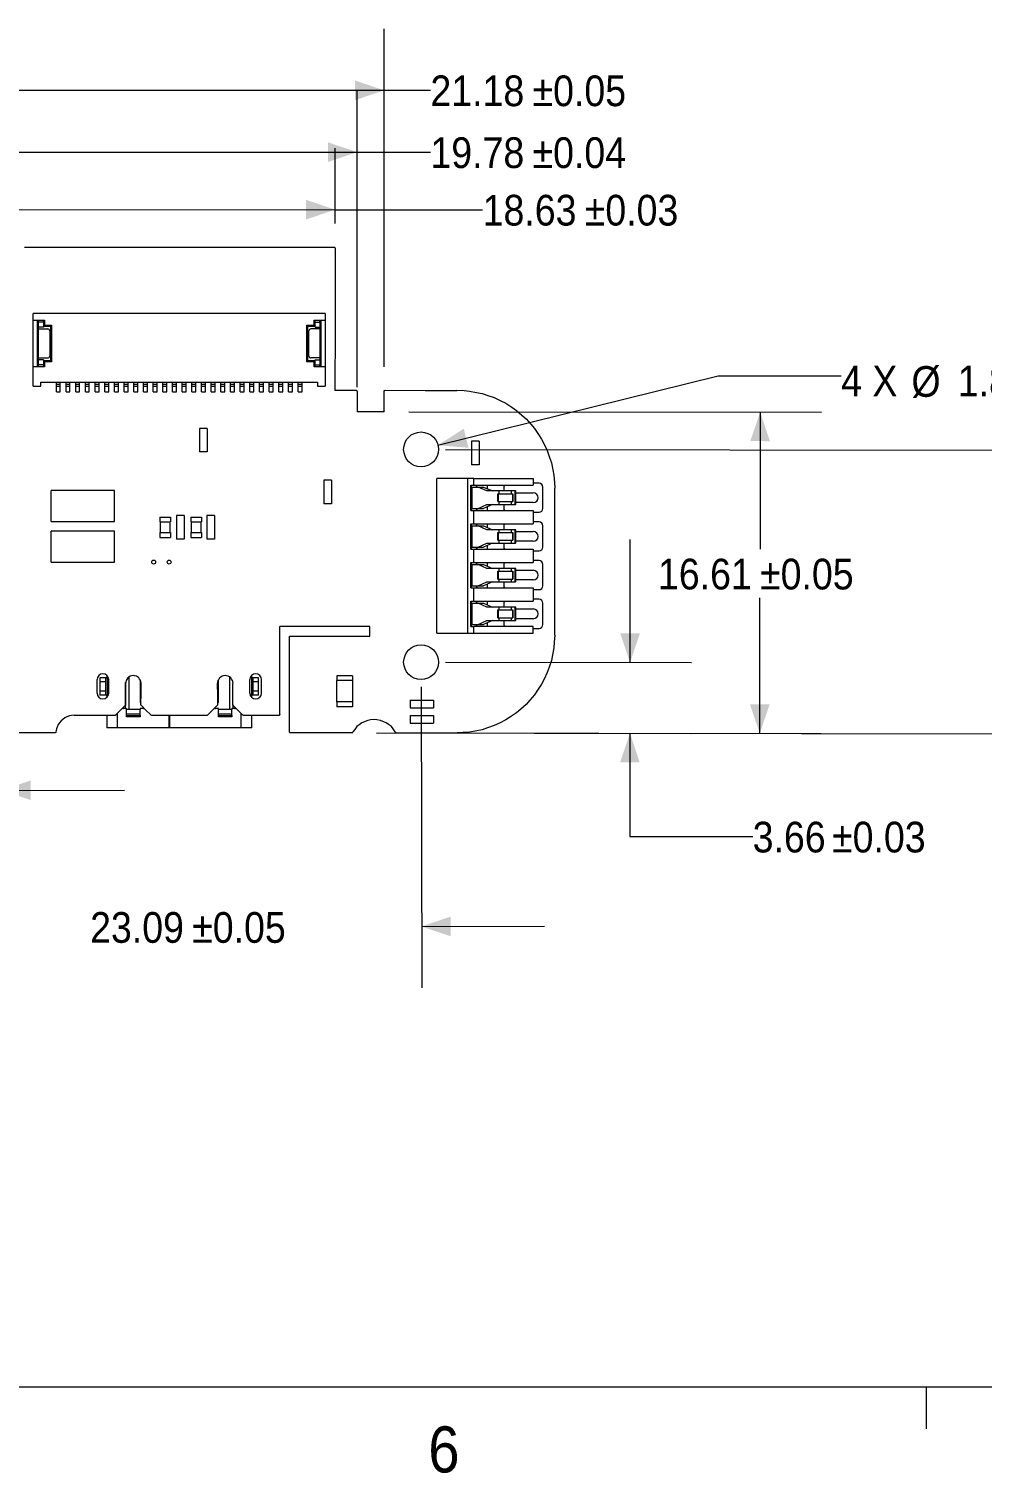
# Model space of a CAD drawing. Header units: millimetres. Extents: x 11 to 421, y 5 to 275.
# Drawn here: x 119.5 to 168.8, y 5.5 to 80.2 of the extents above; entities that cross this region are included whole.
import ezdxf

# ---------------------------------------------------------------- set-up
doc = ezdxf.new("R2010")
doc.units = ezdxf.units.MM
doc.styles.add('SLDTEXTSTYLE0', font='GOTHIC.TTF', dxfattribs={"width": 0.913})
doc.dimstyles.new('SLDDIMSTYLE0', dxfattribs={"dimtxt": 1.5875, "dimasz": 1.5, "dimexe": 0, "dimexo": 0.0625, "dimgap": 0.396875, "dimtad": 0, "dimtih": 1, "dimtoh": 1, "dimrnd": 1e-09, "dimzin": 12, "dimdsep": 46, "dimtxsty": 'SLDTEXTSTYLE0', "dimsah": 1, "dimcen": 0.09, "dimadec": 0, "dimazin": 3, "dimtol": 1, "dimtp": 0.05, "dimtm": 0.05, "dimtfac": 1, "dimtmove": 0, "dimatfit": 0, "dimfxl": 0, "dimfrac": 2, "dimtolj": 1, "dimarcsym": 0})
doc.dimstyles.new('SLDDIMSTYLE1', dxfattribs={"dimtxt": 1.5875, "dimasz": 1.5, "dimexe": 0, "dimexo": 0.0625, "dimgap": 0.396875, "dimtad": 0, "dimtih": 1, "dimtoh": 1, "dimrnd": 1e-09, "dimzin": 12, "dimdsep": 46, "dimtxsty": 'SLDTEXTSTYLE0', "dimsah": 1, "dimcen": 0.09, "dimadec": 0, "dimazin": 3, "dimtol": 1, "dimtp": 0.04, "dimtm": 0.04, "dimtfac": 1, "dimtofl": 0, "dimtmove": 0, "dimatfit": 3, "dimfxl": 0, "dimfrac": 2, "dimtolj": 1, "dimarcsym": 0})
doc.dimstyles.new('SLDDIMSTYLE2', dxfattribs={"dimtxt": 1.5875, "dimasz": 1.5, "dimexe": 0, "dimexo": 0.0625, "dimgap": 0.396875, "dimtad": 0, "dimtih": 1, "dimtoh": 1, "dimrnd": 1e-09, "dimzin": 12, "dimdsep": 46, "dimtxsty": 'SLDTEXTSTYLE0', "dimsah": 1, "dimcen": 0.09, "dimadec": 0, "dimazin": 3, "dimtol": 1, "dimtp": 0.03, "dimtm": 0.03, "dimtfac": 1, "dimtofl": 0, "dimtmove": 0, "dimatfit": 3, "dimfxl": 0, "dimfrac": 2, "dimtolj": 1, "dimarcsym": 0})
doc.dimstyles.new('SLDDIMSTYLE3', dxfattribs={"dimtxt": 1.5875, "dimasz": 1.5, "dimexe": 0, "dimexo": 0.0625, "dimgap": 0.396875, "dimtad": 0, "dimtih": 1, "dimtoh": 1, "dimrnd": 1e-09, "dimzin": 12, "dimdsep": 46, "dimtxsty": 'SLDTEXTSTYLE0', "dimsah": 1, "dimcen": 0.09, "dimadec": 0, "dimazin": 3, "dimtol": 1, "dimtp": 0.05, "dimtm": 0.05, "dimtfac": 1, "dimtofl": 0, "dimtmove": 0, "dimatfit": 3, "dimfxl": 0, "dimfrac": 2, "dimtolj": 1, "dimarcsym": 0})
doc.dimstyles.new('SLDDIMSTYLE4', dxfattribs={"dimtxt": 1.5875, "dimasz": 1.5, "dimexe": 0, "dimexo": 0.0625, "dimgap": 0.396875, "dimtad": 0, "dimtih": 1, "dimtoh": 1, "dimrnd": 1e-09, "dimzin": 4, "dimdsep": 46, "dimtxsty": 'SLDTEXTSTYLE0', "dimsah": 1, "dimcen": 0.09, "dimadec": 0, "dimazin": 1, "dimtol": 1, "dimtp": 0.02, "dimtm": 0.02, "dimtfac": 1, "dimtmove": 0, "dimatfit": 0, "dimfxl": 0, "dimfrac": 2, "dimtolj": 1, "dimarcsym": 0})
doc.dimstyles.new('SLDDIMSTYLE5', dxfattribs={"dimtxt": 1.5875, "dimasz": 1.5, "dimexe": 0, "dimexo": 0.0625, "dimgap": 0.396875, "dimtad": 0, "dimtih": 1, "dimtoh": 1, "dimrnd": 1e-09, "dimzin": 12, "dimdsep": 46, "dimtxsty": 'SLDTEXTSTYLE0', "dimsah": 1, "dimcen": 0.09, "dimadec": 0, "dimazin": 3, "dimtol": 1, "dimtp": 0.03, "dimtm": 0.03, "dimtfac": 1, "dimtmove": 0, "dimatfit": 0, "dimfxl": 0, "dimfrac": 2, "dimtolj": 1, "dimarcsym": 0})
doc.dimstyles.new('SLDDIMSTYLE6', dxfattribs={"dimtxt": 1.5875, "dimasz": 1.5, "dimexe": 0, "dimexo": 0.0625, "dimgap": 0.396875, "dimtad": 0, "dimtih": 1, "dimtoh": 1, "dimrnd": 1e-09, "dimzin": 4, "dimdsep": 46, "dimtxsty": 'SLDTEXTSTYLE0', "dimsah": 1, "dimcen": 0, "dimadec": 0, "dimazin": 1, "dimtol": 1, "dimtp": 0.02, "dimtm": 0.02, "dimtfac": 1, "dimtofl": 0, "dimtmove": 0, "dimatfit": 3, "dimfxl": 0, "dimfrac": 2, "dimtolj": 1, "dimarcsym": 0})

# ---------------------------------------------------------------- blocks, each defined once
blk = doc.blocks.new('_D')
at = {"color": 7, "linetype": 'Continuous', "lineweight": 0}
for p, q in [((139.807, 46.17), (139.838, 30.603)), ((116.72, 42.57), (116.744, 30.558)), ((116.737, 33.733), (110.387, 33.72)), ((139.832, 33.778), (146.182, 33.791))]:
    blk.add_line(p, q, dxfattribs=at)
for points in [[(116.737, 33.733), (115.236, 34.238), (115.238, 33.222)], [(139.832, 33.778), (141.333, 33.273), (141.331, 34.289)]]:
    blk.add_solid(points, dxfattribs=at)
at = {"color": 7, "linetype": 'Continuous', "lineweight": 0, "char_height": 1.5875, "attachment_point": 1, "style": 'SLDTEXTSTYLE0'}
for s, insert in [('23.09', (122.696, 34.523, 0.513)), ('±0.05', (127.974, 34.523, 0.513))]:
    blk.add_mtext(s, dxfattribs=dict(at, insert=insert))
blk = doc.blocks.new('_D_1')
at = {"color": 7, "linetype": 'Continuous', "lineweight": 0}
for p, q in [((116.715, 46.16), (116.715, 76.98)), ((136.495, 61.66), (136.495, 76.98)), ((116.715, 73.805), (136.495, 73.805)), ((136.495, 73.805), (140.29, 73.805))]:
    blk.add_line(p, q, dxfattribs=at)
for points in [[(116.715, 73.805), (118.215, 73.297), (118.215, 74.313)], [(136.495, 73.805), (134.995, 74.313), (134.995, 73.297)]]:
    blk.add_solid(points, dxfattribs=at)
at = {"color": 7, "linetype": 'Continuous', "lineweight": 0, "char_height": 1.5875, "attachment_point": 1, "style": 'SLDTEXTSTYLE0'}
for s, insert in [('19.78', (140.29, 74.572, 0.513)), ('±0.04', (145.568, 74.572, 0.513))]:
    blk.add_mtext(s, dxfattribs=dict(at, insert=insert))
blk = doc.blocks.new('_D_2')
at = {"color": 7, "linetype": 'Continuous', "lineweight": 0}
for p, q in [((116.716, 46.16), (116.732, 74.016)), ((135.36, 70.11), (135.362, 74.006)), ((116.73, 70.841), (135.361, 70.831)), ((135.361, 70.831), (136.639, 70.83)), ((136.639, 70.83), (142.989, 70.83))]:
    blk.add_line(p, q, dxfattribs=at)
for points in [[(116.73, 70.841), (118.23, 70.333), (118.23, 71.349)], [(135.361, 70.831), (133.861, 71.34), (133.86, 70.324)]]:
    blk.add_solid(points, dxfattribs=at)
at = {"color": 7, "linetype": 'Continuous', "lineweight": 0, "char_height": 1.5875, "attachment_point": 1, "style": 'SLDTEXTSTYLE0'}
for s, insert in [('18.63', (142.989, 71.598, 0.513)), ('±0.03', (148.268, 71.598, 0.513))]:
    blk.add_mtext(s, dxfattribs=dict(at, insert=insert))
blk = doc.blocks.new('_D_3')
at = {"color": 7, "linetype": 'Continuous', "lineweight": 0}
for p, q in [((116.715, 46.16), (116.715, 80.176)), ((137.892, 62.71), (137.892, 80.176)), ((116.715, 77.001), (137.892, 77.001)), ((137.892, 77.001), (140.29, 77.001))]:
    blk.add_line(p, q, dxfattribs=at)
for points in [[(116.715, 77.001), (118.215, 76.493), (118.215, 77.509)], [(137.892, 77.001), (136.392, 77.509), (136.392, 76.493)]]:
    blk.add_solid(points, dxfattribs=at)
at = {"color": 7, "linetype": 'Continuous', "lineweight": 0, "char_height": 1.5875, "attachment_point": 1, "style": 'SLDTEXTSTYLE0'}
for s, insert in [('21.18', (140.29, 77.769, 0.513)), ('±0.05', (145.568, 77.769, 0.513))]:
    blk.add_mtext(s, dxfattribs=dict(at, insert=insert))
blk = doc.blocks.new('_D_4')
at = {"color": 7, "linetype": 'Continuous', "lineweight": 0}
for p, q in [((118.117, 43.62), (118.129, 37.641)), ((116.72, 42.57), (116.73, 37.638)), ((115.878, 40.812), (109.528, 40.812)), ((116.723, 40.813), (115.878, 40.812)), ((118.123, 40.816), (124.473, 40.829))]:
    blk.add_line(p, q, dxfattribs=at)
for points in [[(116.723, 40.813), (115.222, 41.318), (115.224, 40.302)], [(118.123, 40.816), (119.624, 40.311), (119.622, 41.327)]]:
    blk.add_solid(points, dxfattribs=at)
at = {"color": 7, "linetype": 'Continuous', "lineweight": 0, "char_height": 1.5875, "attachment_point": 1, "style": 'SLDTEXTSTYLE0'}
for s, insert in [('1.40', (100.156, 41.579, 0.513)), ('±0.02', (104.261, 41.579, 0.513))]:
    blk.add_mtext(s, dxfattribs=dict(at, insert=insert))
blk = doc.blocks.new('_D_8')
at = {"color": 7, "linetype": 'Continuous', "lineweight": 0}
for p, q in [((139.165, 60.389), (160.512, 60.361)), ((157.337, 60.365), (157.328, 53.282)), ((157.315, 43.756), (157.325, 50.762)), ((137.504, 43.782), (160.49, 43.752))]:
    blk.add_line(p, q, dxfattribs=at)
for points in [[(157.337, 60.365), (156.827, 58.866), (157.843, 58.865)], [(157.315, 43.756), (157.825, 45.255), (156.809, 45.257)]]:
    blk.add_solid(points, dxfattribs=at)
at = {"color": 7, "linetype": 'Continuous', "lineweight": 0, "char_height": 1.5875, "attachment_point": 1, "style": 'SLDTEXTSTYLE0'}
for s, insert in [('16.61', (152.053, 52.789, 0.513)), ('±0.05', (157.332, 52.789, 0.513))]:
    blk.add_mtext(s, dxfattribs=dict(at, insert=insert))
blk = doc.blocks.new('_D_9')
at = {"color": 7, "linetype": 'Continuous', "lineweight": 0}
for p, q in [((150.61, 47.426), (150.618, 53.776)), ((141.075, 47.438), (153.785, 47.422)), ((137.504, 43.782), (153.781, 43.761)), ((150.606, 43.765), (150.599, 38.426)), ((150.599, 38.426), (156.949, 38.426))]:
    blk.add_line(p, q, dxfattribs=at)
for points in [[(150.61, 47.426), (151.12, 48.925), (150.104, 48.927)], [(150.606, 43.765), (150.096, 42.265), (151.112, 42.264)]]:
    blk.add_solid(points, dxfattribs=at)
at = {"color": 7, "linetype": 'Continuous', "lineweight": 0, "char_height": 1.5875, "attachment_point": 1, "style": 'SLDTEXTSTYLE0'}
for s, insert in [('3.66', (156.949, 39.194, 0.513)), ('±0.03', (161.054, 39.194, 0.513))]:
    blk.add_mtext(s, dxfattribs=dict(at, insert=insert))
blk = doc.blocks.new('_D_10')
at = {"color": 7, "linetype": 'Continuous', "lineweight": 0}
for p, q in [((140.678, 58.656), (155.172, 62.243)), ((155.172, 62.243), (161.522, 62.243))]:
    blk.add_line(p, q, dxfattribs=at)
blk.add_solid([(140.678, 58.656), (142.257, 58.523), (142.013, 59.51)], dxfattribs=at)
at = {"color": 7, "linetype": 'Continuous', "lineweight": 0, "char_height": 1.5875, "attachment_point": 1, "style": 'SLDTEXTSTYLE0'}
for s, insert in [('4 X ', (161.522, 62.769, 0.513)), ('%%c', (165.158, 62.745, 0.513)), ('1.80', (167.552, 62.769, 0.513)), ('±0.02', (171.657, 62.769, 0.513))]:
    blk.add_mtext(s, dxfattribs=dict(at, insert=insert))
blk = doc.blocks.new('_D_12')
at = {"color": 7, "linetype": 'Continuous', "lineweight": 0}
for p, q in [((177.706, 58.391), (177.714, 64.741)), ((141.075, 58.438), (180.881, 58.387)), ((137.504, 43.782), (180.862, 43.726)), ((177.687, 43.73), (177.679, 37.38))]:
    blk.add_line(p, q, dxfattribs=at)
for points in [[(177.706, 58.391), (178.216, 59.89), (177.2, 59.892)], [(177.687, 43.73), (177.177, 42.23), (178.193, 42.229)]]:
    blk.add_solid(points, dxfattribs=at)
at = {"color": 7, "linetype": 'Continuous', "lineweight": 0, "char_height": 1.5875, "attachment_point": 1, "style": 'SLDTEXTSTYLE0'}
for s, insert in [('14.66', (172.424, 52.147, 0.513)), ('±0.05', (177.703, 52.147, 0.513))]:
    blk.add_mtext(s, dxfattribs=dict(at, insert=insert))

msp = doc.modelspace()

# ---------------------------------------------------------------- linework, layer by layer
at = {"color": 7, "linetype": 'Continuous', "lineweight": 15}
for p, q in [((119.755, 65.115), (119.755, 65.465)), ((134.855, 65.465), (119.755, 65.465)), ((119.755, 65.115), (120.33, 65.115)), ((119.755, 62.715), (119.755, 65.115)), ((119.98, 62.715), (119.98, 65.115)), ((120.03, 65.015), (120.03, 65.115)), ((120.03, 64.765), (120.03, 65.015)), ((120.28, 65.015), (120.03, 65.015)), ((120.28, 65.115), (120.28, 65.015)), ((120.28, 65.015), (120.28, 64.765)), ((120.33, 65.115), (120.33, 64.865)), ((134.28, 65.115), (134.855, 65.115)), ((134.28, 64.865), (134.28, 65.115)), ((134.33, 65.015), (134.33, 65.115)), ((134.33, 64.765), (134.33, 65.015)), ((134.33, 65.015), (134.58, 65.015)), ((134.58, 65.015), (134.58, 65.115)), ((134.58, 65.015), (134.58, 64.765)), ((134.63, 65.115), (134.63, 62.715)), ((134.855, 65.465), (134.855, 65.115)), ((134.855, 65.115), (134.855, 62.715)), ((120.28, 64.765), (120.03, 64.765)), ((120.03, 64.665), (120.03, 64.765)), ((120.03, 64.665), (120.505, 64.665)), ((120.03, 63.165), (120.03, 64.665)), ((120.33, 64.865), (120.28, 64.815)), ((120.28, 64.815), (120.655, 64.815)), ((120.33, 64.865), (120.705, 64.865)), ((120.605, 64.565), (120.605, 63.265)), ((120.705, 64.865), (120.655, 64.815)), ((120.655, 64.815), (120.655, 63.015)), ((120.705, 64.865), (120.705, 62.965)), ((133.905, 64.865), (134.28, 64.865)), ((133.905, 62.965), (133.905, 64.865)), ((133.905, 64.865), (133.955, 64.815)), ((133.955, 63.015), (133.955, 64.815)), ((133.955, 64.815), (134.33, 64.815)), ((134.005, 63.265), (134.005, 64.565)), ((134.58, 64.665), (134.105, 64.665)), ((134.28, 64.865), (134.33, 64.815)), ((134.33, 64.765), (134.58, 64.765)), ((134.58, 64.765), (134.58, 64.665)), ((134.58, 64.665), (134.58, 63.165)), ((119.755, 61.715), (119.755, 62.715)), ((120.33, 62.715), (119.755, 62.715)), ((120.03, 63.165), (120.505, 63.165)), ((120.03, 63.065), (120.03, 63.165)), ((120.28, 63.065), (120.03, 63.065)), ((120.03, 62.815), (120.03, 63.065)), ((120.28, 62.815), (120.03, 62.815)), ((120.03, 62.715), (120.03, 62.815)), ((120.28, 63.065), (120.28, 62.815)), ((120.33, 62.965), (120.28, 63.015)), ((120.655, 63.015), (120.28, 63.015)), ((120.28, 62.815), (120.28, 62.715)), ((120.705, 62.965), (120.33, 62.965)), ((120.33, 62.965), (120.33, 62.715)), ((120.705, 62.965), (120.655, 63.015)), ((133.905, 62.965), (133.955, 63.015)), ((134.28, 62.965), (133.905, 62.965)), ((134.33, 63.015), (133.955, 63.015)), ((134.58, 63.165), (134.105, 63.165)), ((134.28, 62.965), (134.33, 63.015)), ((134.28, 62.715), (134.28, 62.965)), ((134.855, 62.715), (134.28, 62.715)), ((134.33, 62.815), (134.33, 63.065)), ((134.33, 63.065), (134.58, 63.065)), ((134.33, 62.815), (134.58, 62.815)), ((134.33, 62.715), (134.33, 62.815)), ((134.58, 63.165), (134.58, 63.065)), ((134.58, 63.065), (134.58, 62.815)), ((134.58, 62.715), (134.58, 62.815)), ((134.855, 62.715), (134.855, 61.715)), ((119.755, 61.715), (120.155, 61.715)), ((120.155, 61.915), (134.455, 61.915)), ((120.155, 61.715), (120.155, 61.915)), ((120.955, 61.815), (120.955, 61.915)), ((120.955, 61.815), (121.155, 61.815)), ((120.955, 61.715), (120.955, 61.815)), ((120.955, 61.715), (121.155, 61.715)), ((120.955, 61.415), (120.955, 61.715)), ((120.955, 61.415), (121.155, 61.415)), ((121.155, 61.815), (121.155, 61.915)), ((121.155, 61.715), (121.155, 61.815)), ((121.155, 61.415), (121.155, 61.715)), ((121.455, 61.815), (121.455, 61.915)), ((121.455, 61.815), (121.655, 61.815)), ((121.455, 61.715), (121.455, 61.815)), ((121.455, 61.715), (121.655, 61.715)), ((121.455, 61.415), (121.455, 61.715)), ((121.455, 61.415), (121.655, 61.415)), ((121.655, 61.815), (121.655, 61.915)), ((121.655, 61.715), (121.655, 61.815)), ((121.655, 61.415), (121.655, 61.715)), ((121.955, 61.815), (121.955, 61.915)), ((121.955, 61.815), (122.155, 61.815)), ((121.955, 61.715), (121.955, 61.815)), ((121.955, 61.715), (122.155, 61.715)), ((121.955, 61.415), (121.955, 61.715)), ((121.955, 61.415), (122.155, 61.415)), ((122.155, 61.815), (122.155, 61.915)), ((122.155, 61.715), (122.155, 61.815)), ((122.155, 61.415), (122.155, 61.715)), ((122.455, 61.815), (122.455, 61.915)), ((122.455, 61.815), (122.655, 61.815)), ((122.455, 61.715), (122.455, 61.815)), ((122.455, 61.715), (122.655, 61.715)), ((122.455, 61.415), (122.455, 61.715)), ((122.455, 61.415), (122.655, 61.415)), ((122.655, 61.815), (122.655, 61.915)), ((122.655, 61.715), (122.655, 61.815)), ((122.655, 61.415), (122.655, 61.715)), ((122.955, 61.815), (122.955, 61.915)), ((122.955, 61.815), (123.155, 61.815)), ((122.955, 61.715), (122.955, 61.815)), ((122.955, 61.715), (123.155, 61.715)), ((122.955, 61.415), (122.955, 61.715)), ((122.955, 61.415), (123.155, 61.415)), ((123.155, 61.815), (123.155, 61.915)), ((123.155, 61.715), (123.155, 61.815)), ((123.155, 61.415), (123.155, 61.715)), ((123.455, 61.815), (123.455, 61.915)), ((123.455, 61.815), (123.655, 61.815)), ((123.455, 61.715), (123.455, 61.815)), ((123.455, 61.715), (123.655, 61.715)), ((123.455, 61.415), (123.455, 61.715)), ((123.455, 61.415), (123.655, 61.415)), ((123.655, 61.815), (123.655, 61.915)), ((123.655, 61.715), (123.655, 61.815)), ((123.655, 61.415), (123.655, 61.715)), ((123.955, 61.815), (123.955, 61.915)), ((123.955, 61.815), (124.155, 61.815)), ((123.955, 61.715), (123.955, 61.815)), ((123.955, 61.715), (124.155, 61.715)), ((123.955, 61.415), (123.955, 61.715)), ((123.955, 61.415), (124.155, 61.415)), ((124.155, 61.815), (124.155, 61.915)), ((124.155, 61.715), (124.155, 61.815)), ((124.155, 61.415), (124.155, 61.715)), ((124.455, 61.815), (124.455, 61.915)), ((124.455, 61.815), (124.655, 61.815)), ((124.455, 61.715), (124.455, 61.815)), ((124.455, 61.715), (124.655, 61.715)), ((124.455, 61.415), (124.455, 61.715)), ((124.455, 61.415), (124.655, 61.415)), ((124.655, 61.815), (124.655, 61.915)), ((124.655, 61.715), (124.655, 61.815)), ((124.655, 61.415), (124.655, 61.715)), ((124.955, 61.815), (124.955, 61.915)), ((124.955, 61.815), (125.155, 61.815)), ((124.955, 61.715), (124.955, 61.815)), ((124.955, 61.715), (125.155, 61.715)), ((124.955, 61.415), (124.955, 61.715)), ((124.955, 61.415), (125.155, 61.415)), ((125.155, 61.815), (125.155, 61.915)), ((125.155, 61.715), (125.155, 61.815)), ((125.155, 61.415), (125.155, 61.715)), ((125.455, 61.815), (125.455, 61.915)), ((125.455, 61.815), (125.655, 61.815)), ((125.455, 61.715), (125.455, 61.815)), ((125.455, 61.715), (125.655, 61.715)), ((125.455, 61.415), (125.455, 61.715)), ((125.455, 61.415), (125.655, 61.415)), ((125.655, 61.815), (125.655, 61.915)), ((125.655, 61.715), (125.655, 61.815)), ((125.655, 61.415), (125.655, 61.715)), ((125.955, 61.815), (125.955, 61.915)), ((125.955, 61.815), (126.155, 61.815)), ((125.955, 61.715), (125.955, 61.815)), ((125.955, 61.715), (126.155, 61.715)), ((125.955, 61.415), (125.955, 61.715)), ((125.955, 61.415), (126.155, 61.415)), ((126.155, 61.815), (126.155, 61.915)), ((126.155, 61.715), (126.155, 61.815)), ((126.155, 61.415), (126.155, 61.715)), ((126.455, 61.815), (126.455, 61.915)), ((126.455, 61.815), (126.655, 61.815)), ((126.455, 61.715), (126.455, 61.815)), ((126.455, 61.715), (126.655, 61.715)), ((126.455, 61.415), (126.455, 61.715)), ((126.455, 61.415), (126.655, 61.415)), ((126.655, 61.815), (126.655, 61.915)), ((126.655, 61.715), (126.655, 61.815)), ((126.655, 61.415), (126.655, 61.715)), ((126.955, 61.815), (126.955, 61.915)), ((126.955, 61.815), (127.155, 61.815)), ((126.955, 61.715), (126.955, 61.815)), ((126.955, 61.715), (127.155, 61.715)), ((126.955, 61.415), (126.955, 61.715)), ((126.955, 61.415), (127.155, 61.415)), ((127.155, 61.815), (127.155, 61.915)), ((127.155, 61.715), (127.155, 61.815)), ((127.155, 61.415), (127.155, 61.715)), ((127.455, 61.815), (127.455, 61.915)), ((127.455, 61.815), (127.655, 61.815)), ((127.455, 61.715), (127.455, 61.815)), ((127.455, 61.715), (127.655, 61.715)), ((127.455, 61.415), (127.455, 61.715)), ((127.455, 61.415), (127.655, 61.415)), ((127.655, 61.815), (127.655, 61.915)), ((127.655, 61.715), (127.655, 61.815)), ((127.655, 61.415), (127.655, 61.715)), ((127.955, 61.815), (127.955, 61.915)), ((127.955, 61.815), (128.155, 61.815)), ((127.955, 61.715), (127.955, 61.815)), ((127.955, 61.715), (128.155, 61.715)), ((127.955, 61.415), (127.955, 61.715)), ((127.955, 61.415), (128.155, 61.415)), ((128.155, 61.815), (128.155, 61.915)), ((128.155, 61.715), (128.155, 61.815)), ((128.155, 61.415), (128.155, 61.715)), ((128.455, 61.815), (128.455, 61.915)), ((128.455, 61.815), (128.655, 61.815)), ((128.455, 61.715), (128.455, 61.815)), ((128.455, 61.715), (128.655, 61.715)), ((128.455, 61.415), (128.455, 61.715)), ((128.455, 61.415), (128.655, 61.415)), ((128.655, 61.815), (128.655, 61.915)), ((128.655, 61.715), (128.655, 61.815)), ((128.655, 61.415), (128.655, 61.715)), ((128.955, 61.815), (128.955, 61.915)), ((128.955, 61.815), (129.155, 61.815)), ((128.955, 61.715), (128.955, 61.815)), ((128.955, 61.715), (129.155, 61.715)), ((128.955, 61.415), (128.955, 61.715)), ((128.955, 61.415), (129.155, 61.415)), ((129.155, 61.815), (129.155, 61.915)), ((129.155, 61.715), (129.155, 61.815)), ((129.155, 61.415), (129.155, 61.715)), ((129.455, 61.815), (129.455, 61.915)), ((129.455, 61.815), (129.655, 61.815)), ((129.455, 61.715), (129.455, 61.815)), ((129.455, 61.715), (129.655, 61.715)), ((129.455, 61.415), (129.455, 61.715)), ((129.455, 61.415), (129.655, 61.415)), ((129.655, 61.815), (129.655, 61.915)), ((129.655, 61.715), (129.655, 61.815)), ((129.655, 61.415), (129.655, 61.715)), ((129.955, 61.815), (129.955, 61.915)), ((129.955, 61.815), (130.155, 61.815)), ((129.955, 61.715), (129.955, 61.815)), ((129.955, 61.715), (130.155, 61.715)), ((129.955, 61.415), (129.955, 61.715)), ((129.955, 61.415), (130.155, 61.415)), ((130.155, 61.815), (130.155, 61.915)), ((130.155, 61.715), (130.155, 61.815)), ((130.155, 61.415), (130.155, 61.715)), ((130.455, 61.815), (130.455, 61.915)), ((130.455, 61.815), (130.655, 61.815)), ((130.455, 61.715), (130.455, 61.815)), ((130.455, 61.715), (130.655, 61.715)), ((130.455, 61.415), (130.455, 61.715)), ((130.455, 61.415), (130.655, 61.415)), ((130.655, 61.815), (130.655, 61.915)), ((130.655, 61.715), (130.655, 61.815)), ((130.655, 61.415), (130.655, 61.715)), ((130.955, 61.815), (130.955, 61.915)), ((130.955, 61.815), (131.155, 61.815)), ((130.955, 61.715), (130.955, 61.815)), ((130.955, 61.715), (131.155, 61.715)), ((130.955, 61.415), (130.955, 61.715)), ((130.955, 61.415), (131.155, 61.415)), ((131.155, 61.815), (131.155, 61.915)), ((131.155, 61.715), (131.155, 61.815)), ((131.155, 61.415), (131.155, 61.715)), ((131.455, 61.815), (131.455, 61.915)), ((131.455, 61.815), (131.655, 61.815)), ((131.455, 61.715), (131.455, 61.815)), ((131.455, 61.715), (131.655, 61.715)), ((131.455, 61.415), (131.455, 61.715)), ((131.455, 61.415), (131.655, 61.415)), ((131.655, 61.815), (131.655, 61.915)), ((131.655, 61.715), (131.655, 61.815)), ((131.655, 61.415), (131.655, 61.715)), ((131.955, 61.815), (131.955, 61.915)), ((131.955, 61.815), (132.155, 61.815)), ((131.955, 61.715), (131.955, 61.815)), ((131.955, 61.715), (132.155, 61.715)), ((131.955, 61.415), (131.955, 61.715)), ((131.955, 61.415), (132.155, 61.415)), ((132.155, 61.815), (132.155, 61.915)), ((132.155, 61.715), (132.155, 61.815)), ((132.155, 61.415), (132.155, 61.715)), ((132.455, 61.815), (132.455, 61.915)), ((132.455, 61.815), (132.655, 61.815)), ((132.455, 61.715), (132.455, 61.815)), ((132.455, 61.715), (132.655, 61.715)), ((132.455, 61.415), (132.455, 61.715)), ((132.455, 61.415), (132.655, 61.415)), ((132.655, 61.815), (132.655, 61.915)), ((132.655, 61.715), (132.655, 61.815)), ((132.655, 61.415), (132.655, 61.715)), ((132.955, 61.815), (132.955, 61.915)), ((132.955, 61.815), (133.155, 61.815)), ((132.955, 61.715), (132.955, 61.815)), ((132.955, 61.715), (133.155, 61.715)), ((132.955, 61.415), (132.955, 61.715)), ((132.955, 61.415), (133.155, 61.415)), ((133.155, 61.815), (133.155, 61.915)), ((133.155, 61.715), (133.155, 61.815)), ((133.155, 61.415), (133.155, 61.715)), ((133.455, 61.815), (133.455, 61.915)), ((133.455, 61.815), (133.655, 61.815)), ((133.455, 61.715), (133.455, 61.815)), ((133.455, 61.715), (133.655, 61.715)), ((133.455, 61.415), (133.455, 61.715)), ((133.455, 61.415), (133.655, 61.415)), ((133.655, 61.815), (133.655, 61.915)), ((133.655, 61.715), (133.655, 61.815)), ((133.655, 61.415), (133.655, 61.715)), ((134.455, 61.915), (134.455, 61.715)), ((134.455, 61.715), (134.855, 61.715)), ((136.445, 61.49), (135.355, 61.49)), ((137.895, 60.39), (137.895, 61.44)), ((137.895, 60.39), (136.495, 60.39)), ((128.355, 59.522), (128.355, 58.307)), ((128.754, 59.522), (128.355, 59.522)), ((128.754, 59.522), (128.754, 58.307)), ((128.754, 58.307), (128.355, 58.307)), ((142.418, 58.863), (142.418, 57.648)), ((142.817, 58.863), (142.418, 58.863)), ((142.817, 58.863), (142.817, 57.648)), ((142.817, 57.648), (142.418, 57.648)), ((134.78, 56.847), (134.78, 55.632)), ((135.179, 56.847), (134.78, 56.847)), ((135.179, 56.847), (135.179, 55.632)), ((142.225, 56.94), (140.625, 56.94)), ((140.625, 48.94), (140.625, 56.94)), ((142.225, 48.94), (142.225, 56.94)), ((142.525, 56.94), (142.225, 56.94)), ((142.525, 56.59), (142.525, 56.94)), ((142.525, 56.94), (145.605, 56.94)), ((145.605, 56.94), (145.605, 56.59)), ((123.955, 56.315), (120.68, 56.315)), ((120.68, 54.715), (120.68, 56.315)), ((123.955, 54.715), (123.955, 56.315)), ((142.375, 56.59), (142.525, 56.59)), ((142.375, 55.29), (142.375, 56.59)), ((142.375, 56.49), (142.433, 56.49)), ((142.415, 56.49), (142.415, 56.59)), ((142.433, 56.49), (142.433, 55.39)), ((142.433, 56.49), (142.753, 56.49)), ((142.525, 56.59), (145.605, 56.59)), ((142.712, 56.59), (142.635, 56.49)), ((143.21, 56.29), (142.753, 56.49)), ((142.753, 56.49), (143.035, 56.49)), ((143.035, 56.49), (143.492, 56.29)), ((143.842, 56.29), (143.21, 56.29)), ((143.235, 56.402), (143.235, 56.59)), ((143.777, 55.74), (143.777, 56.14)), ((143.777, 56.14), (143.81, 56.14)), ((143.81, 55.74), (143.81, 56.14)), ((143.81, 56.14), (144.537, 56.14)), ((143.842, 56.14), (143.842, 56.29)), ((144.489, 56.29), (143.842, 56.29)), ((144.085, 56.49), (144.085, 56.29)), ((144.489, 56.14), (144.489, 56.29)), ((144.678, 56.29), (144.489, 56.29)), ((144.537, 56.14), (144.537, 55.74)), ((144.537, 56.14), (144.554, 56.14)), ((144.554, 56.14), (144.554, 55.74)), ((144.678, 55.59), (144.678, 56.29)), ((144.69, 56.29), (144.678, 56.29)), ((144.705, 55.637), (144.705, 56.242)), ((144.705, 56.19), (145.605, 56.19)), ((145.905, 56.69), (145.605, 56.69)), ((146.105, 55.39), (146.105, 56.49)), ((135.179, 55.632), (134.78, 55.632)), ((142.375, 55.39), (142.433, 55.39)), ((142.375, 55.29), (142.525, 55.29)), ((142.415, 55.29), (142.415, 55.39)), ((142.433, 55.39), (142.753, 55.39)), ((142.525, 54.59), (142.525, 55.29)), ((142.525, 55.29), (145.605, 55.29)), ((142.635, 55.39), (142.712, 55.29)), ((142.753, 55.39), (143.21, 55.59)), ((142.753, 55.39), (143.035, 55.39)), ((143.492, 55.59), (143.035, 55.39)), ((143.21, 55.59), (143.842, 55.59)), ((143.235, 55.29), (143.235, 55.478)), ((143.777, 55.74), (143.81, 55.74)), ((143.81, 55.74), (144.537, 55.74)), ((143.842, 55.59), (143.842, 55.74)), ((143.842, 55.59), (144.489, 55.59)), ((144.085, 55.59), (144.085, 55.39)), ((144.489, 55.59), (144.489, 55.74)), ((144.489, 55.59), (144.678, 55.59)), ((144.537, 55.74), (144.554, 55.74)), ((144.678, 55.59), (144.69, 55.59)), ((145.605, 55.69), (144.705, 55.69)), ((145.605, 55.29), (145.605, 54.59)), ((120.68, 54.715), (123.955, 54.715)), ((126.305, 54.94), (126.305, 54.69)), ((126.305, 54.94), (126.855, 54.94)), ((126.305, 54.69), (126.855, 54.69)), ((126.33, 54.14), (126.33, 54.69)), ((126.83, 54.14), (126.83, 54.69)), ((126.855, 54.94), (126.855, 54.69)), ((127.155, 55.022), (127.155, 53.807)), ((127.554, 55.022), (127.155, 55.022)), ((127.554, 55.022), (127.554, 53.807)), ((127.905, 54.94), (127.905, 54.69)), ((127.905, 54.94), (128.455, 54.94)), ((127.905, 54.69), (128.455, 54.69)), ((127.93, 54.14), (127.93, 54.69)), ((128.43, 54.14), (128.43, 54.69)), ((128.455, 54.94), (128.455, 54.69)), ((128.73, 55.022), (128.73, 53.807)), ((129.129, 55.022), (128.73, 55.022)), ((129.129, 55.022), (129.129, 53.807)), ((142.375, 54.59), (142.525, 54.59)), ((142.375, 53.29), (142.375, 54.59)), ((142.415, 54.49), (142.415, 54.59)), ((142.525, 54.59), (145.605, 54.59)), ((142.712, 54.59), (142.635, 54.49)), ((143.235, 54.402), (143.235, 54.59)), ((145.605, 55.19), (145.905, 55.19)), ((145.905, 54.69), (145.605, 54.69)), ((120.68, 52.615), (120.68, 54.215)), ((123.955, 54.215), (120.68, 54.215)), ((123.955, 52.615), (123.955, 54.215)), ((126.305, 54.14), (126.305, 53.89)), ((126.305, 54.14), (126.855, 54.14)), ((126.305, 53.89), (126.855, 53.89)), ((126.855, 54.14), (126.855, 53.89)), ((127.554, 53.807), (127.155, 53.807)), ((127.905, 54.14), (128.455, 54.14)), ((127.905, 54.14), (127.905, 53.89)), ((127.905, 53.89), (128.455, 53.89)), ((128.455, 54.14), (128.455, 53.89)), ((129.129, 53.807), (128.73, 53.807)), ((142.375, 54.49), (142.433, 54.49)), ((142.433, 54.49), (142.433, 53.39)), ((142.433, 54.49), (142.753, 54.49)), ((143.21, 54.29), (142.753, 54.49)), ((142.753, 54.49), (143.035, 54.49)), ((143.035, 54.49), (143.492, 54.29)), ((143.842, 54.29), (143.21, 54.29)), ((143.777, 53.74), (143.777, 54.14)), ((143.777, 54.14), (143.81, 54.14)), ((143.81, 53.74), (143.81, 54.14)), ((143.81, 54.14), (144.537, 54.14)), ((143.842, 54.14), (143.842, 54.29)), ((144.489, 54.29), (143.842, 54.29)), ((144.085, 54.49), (144.085, 54.29)), ((144.489, 54.14), (144.489, 54.29)), ((144.678, 54.29), (144.489, 54.29)), ((144.537, 54.14), (144.537, 53.74)), ((144.537, 54.14), (144.554, 54.14)), ((144.554, 54.14), (144.554, 53.74)), ((144.678, 53.59), (144.678, 54.29)), ((144.69, 54.29), (144.678, 54.29)), ((144.705, 53.637), (144.705, 54.242)), ((144.705, 54.19), (145.605, 54.19)), ((146.105, 53.39), (146.105, 54.49)), ((142.375, 53.39), (142.433, 53.39)), ((142.375, 53.29), (142.525, 53.29)), ((142.415, 53.29), (142.415, 53.39)), ((142.433, 53.39), (142.753, 53.39)), ((142.525, 52.59), (142.525, 53.29)), ((142.525, 53.29), (145.605, 53.29)), ((142.635, 53.39), (142.712, 53.29)), ((142.753, 53.39), (143.21, 53.59)), ((142.753, 53.39), (143.035, 53.39)), ((143.492, 53.59), (143.035, 53.39)), ((143.21, 53.59), (143.842, 53.59)), ((143.235, 53.29), (143.235, 53.478)), ((143.777, 53.74), (143.81, 53.74)), ((143.81, 53.74), (144.537, 53.74)), ((143.842, 53.59), (143.842, 53.74)), ((143.842, 53.59), (144.489, 53.59)), ((144.085, 53.59), (144.085, 53.39)), ((144.489, 53.59), (144.489, 53.74)), ((144.489, 53.59), (144.678, 53.59)), ((144.537, 53.74), (144.554, 53.74)), ((144.678, 53.59), (144.69, 53.59)), ((145.605, 53.69), (144.705, 53.69)), ((145.605, 53.29), (145.605, 52.59)), ((145.605, 53.19), (145.905, 53.19)), ((120.68, 52.615), (123.955, 52.615)), ((142.375, 52.59), (142.525, 52.59)), ((142.375, 51.29), (142.375, 52.59)), ((142.375, 52.49), (142.433, 52.49)), ((142.415, 52.49), (142.415, 52.59)), ((142.433, 52.49), (142.433, 51.39)), ((142.433, 52.49), (142.753, 52.49)), ((142.525, 52.59), (145.605, 52.59)), ((142.712, 52.59), (142.635, 52.49)), ((143.21, 52.29), (142.753, 52.49)), ((142.753, 52.49), (143.035, 52.49)), ((143.035, 52.49), (143.492, 52.29)), ((143.842, 52.29), (143.21, 52.29)), ((143.235, 52.402), (143.235, 52.59)), ((143.842, 52.14), (143.842, 52.29)), ((144.489, 52.29), (143.842, 52.29)), ((144.085, 52.49), (144.085, 52.29)), ((144.489, 52.14), (144.489, 52.29)), ((144.678, 52.29), (144.489, 52.29)), ((144.678, 51.59), (144.678, 52.29)), ((144.69, 52.29), (144.678, 52.29)), ((145.905, 52.69), (145.605, 52.69)), ((146.105, 51.39), (146.105, 52.49)), ((142.753, 51.39), (143.21, 51.59)), ((143.492, 51.59), (143.035, 51.39)), ((143.21, 51.59), (143.842, 51.59)), ((143.777, 51.74), (143.777, 52.14)), ((143.777, 52.14), (143.81, 52.14)), ((143.777, 51.74), (143.81, 51.74)), ((143.81, 51.74), (143.81, 52.14)), ((143.81, 52.14), (144.537, 52.14)), ((143.81, 51.74), (144.537, 51.74)), ((143.842, 51.59), (143.842, 51.74)), ((143.842, 51.59), (144.489, 51.59)), ((144.085, 51.59), (144.085, 51.39)), ((144.489, 51.59), (144.489, 51.74)), ((144.489, 51.59), (144.678, 51.59)), ((144.537, 52.14), (144.537, 51.74)), ((144.537, 52.14), (144.554, 52.14)), ((144.537, 51.74), (144.554, 51.74)), ((144.554, 52.14), (144.554, 51.74)), ((144.678, 51.59), (144.69, 51.59)), ((144.705, 51.637), (144.705, 52.242)), ((144.705, 52.19), (145.605, 52.19)), ((145.605, 51.69), (144.705, 51.69)), ((142.375, 51.39), (142.433, 51.39)), ((142.375, 51.29), (142.525, 51.29)), ((142.415, 51.29), (142.415, 51.39)), ((142.433, 51.39), (142.753, 51.39)), ((142.525, 50.59), (142.525, 51.29)), ((142.525, 51.29), (145.605, 51.29)), ((142.635, 51.39), (142.712, 51.29)), ((142.753, 51.39), (143.035, 51.39)), ((143.235, 51.29), (143.235, 51.478)), ((145.605, 51.29), (145.605, 50.59)), ((145.605, 51.19), (145.905, 51.19)), ((142.375, 50.59), (142.525, 50.59)), ((142.375, 49.29), (142.375, 50.59)), ((142.375, 50.49), (142.433, 50.49)), ((142.415, 50.49), (142.415, 50.59)), ((142.433, 50.49), (142.433, 49.39)), ((142.433, 50.49), (142.753, 50.49)), ((142.525, 50.59), (145.605, 50.59)), ((142.712, 50.59), (142.635, 50.49)), ((143.21, 50.29), (142.753, 50.49)), ((142.753, 50.49), (143.035, 50.49)), ((143.035, 50.49), (143.492, 50.29)), ((143.842, 50.29), (143.21, 50.29)), ((143.235, 50.402), (143.235, 50.59)), ((143.777, 49.74), (143.777, 50.14)), ((143.777, 50.14), (143.81, 50.14)), ((143.81, 49.74), (143.81, 50.14)), ((143.81, 50.14), (144.537, 50.14)), ((143.842, 50.14), (143.842, 50.29)), ((144.489, 50.29), (143.842, 50.29)), ((144.085, 50.49), (144.085, 50.29)), ((144.489, 50.14), (144.489, 50.29)), ((144.678, 50.29), (144.489, 50.29)), ((144.537, 50.14), (144.537, 49.74)), ((144.537, 50.14), (144.554, 50.14)), ((144.554, 50.14), (144.554, 49.74)), ((144.678, 49.59), (144.678, 50.29)), ((144.69, 50.29), (144.678, 50.29)), ((144.705, 49.637), (144.705, 50.242)), ((144.705, 50.19), (145.605, 50.19)), ((145.905, 50.69), (145.605, 50.69)), ((146.105, 49.39), (146.105, 50.49)), ((137.154, 49.29), (132.505, 49.29)), ((132.505, 44.74), (132.505, 49.29)), ((137.154, 48.79), (137.154, 49.29)), ((142.375, 49.39), (142.433, 49.39)), ((142.375, 49.29), (142.525, 49.29)), ((142.415, 49.29), (142.415, 49.39)), ((142.433, 49.39), (142.753, 49.39)), ((142.525, 48.94), (142.525, 49.29)), ((145.605, 49.29), (142.525, 49.29)), ((142.635, 49.39), (142.712, 49.29)), ((142.753, 49.39), (143.21, 49.59)), ((142.753, 49.39), (143.035, 49.39)), ((143.492, 49.59), (143.035, 49.39)), ((143.21, 49.59), (143.842, 49.59)), ((143.235, 49.29), (143.235, 49.478)), ((143.777, 49.74), (143.81, 49.74)), ((143.81, 49.74), (144.537, 49.74)), ((143.842, 49.59), (143.842, 49.74)), ((143.842, 49.59), (144.489, 49.59)), ((144.085, 49.59), (144.085, 49.39)), ((144.489, 49.59), (144.489, 49.74)), ((144.489, 49.59), (144.678, 49.59)), ((144.537, 49.74), (144.554, 49.74)), ((144.678, 49.59), (144.69, 49.59)), ((145.605, 49.69), (144.705, 49.69)), ((145.605, 48.94), (145.605, 49.29)), ((140.625, 48.94), (142.225, 48.94)), ((142.225, 48.94), (142.525, 48.94)), ((142.525, 48.94), (145.605, 48.94)), ((145.605, 49.19), (145.905, 49.19)), ((123.055, 45.84), (123.055, 46.54)), ((123.505, 46.64), (123.205, 46.64)), ((123.205, 46.64), (123.205, 46.44)), ((123.205, 46.44), (123.205, 45.94)), ((123.205, 46.44), (123.505, 46.44)), ((123.505, 46.44), (123.505, 46.64)), ((123.578, 46.64), (123.505, 46.64)), ((123.505, 45.94), (123.505, 46.44)), ((123.555, 46.764), (123.555, 46.74)), ((123.555, 46.74), (123.555, 46.64)), ((123.578, 46.64), (123.578, 45.74)), ((123.638, 46.64), (123.578, 46.64)), ((123.655, 45.84), (123.655, 46.54)), ((125.28, 46.536), (125.28, 45.39)), ((129.33, 45.39), (129.33, 46.535)), ((130.955, 45.84), (130.955, 46.54)), ((131.032, 46.64), (130.972, 46.64)), ((131.032, 46.64), (131.032, 45.74)), ((131.105, 46.64), (131.032, 46.64)), ((131.055, 46.74), (131.055, 46.764)), ((131.055, 46.64), (131.055, 46.74)), ((131.405, 46.64), (131.105, 46.64)), ((131.105, 46.64), (131.105, 46.44)), ((131.105, 46.44), (131.405, 46.44)), ((131.105, 46.44), (131.105, 45.94)), ((131.405, 46.44), (131.405, 46.64)), ((131.405, 45.94), (131.405, 46.44)), ((131.555, 45.84), (131.555, 46.54)), ((136.255, 46.74), (135.455, 46.74)), ((135.455, 46.74), (135.455, 46.49)), ((136.255, 46.49), (135.455, 46.49)), ((135.455, 45.39), (135.455, 46.49)), ((136.255, 46.74), (136.255, 46.49)), ((136.255, 46.49), (136.255, 45.39)), ((123.205, 45.94), (123.205, 45.74)), ((123.505, 45.94), (123.205, 45.94)), ((123.505, 45.74), (123.205, 45.74)), ((123.505, 45.74), (123.505, 45.94)), ((123.578, 45.74), (123.505, 45.74)), ((123.555, 45.74), (123.555, 45.64)), ((123.555, 45.64), (123.555, 45.616)), ((123.638, 45.74), (123.578, 45.74)), ((131.032, 45.74), (130.972, 45.74)), ((131.105, 45.74), (131.032, 45.74)), ((131.055, 45.64), (131.055, 45.74)), ((131.055, 45.616), (131.055, 45.64)), ((131.405, 45.94), (131.105, 45.94)), ((131.105, 45.94), (131.105, 45.74)), ((131.405, 45.74), (131.105, 45.74)), ((131.405, 45.74), (131.405, 45.94)), ((124.58, 45.04), (124.43, 45.04)), ((124.58, 44.987), (124.58, 45.04)), ((124.58, 44.752), (124.58, 44.987)), ((125.28, 44.987), (124.58, 44.987)), ((125.28, 45.04), (125.28, 44.987)), ((125.43, 45.04), (125.28, 45.04)), ((125.28, 44.752), (125.28, 44.987)), ((129.33, 45.04), (129.18, 45.04)), ((129.33, 44.987), (129.33, 45.04)), ((129.33, 44.752), (129.33, 44.987)), ((130.03, 44.987), (129.33, 44.987)), ((130.03, 45.04), (130.03, 44.987)), ((130.18, 45.04), (130.03, 45.04)), ((130.03, 44.752), (130.03, 44.987)), ((136.255, 45.39), (135.455, 45.39)), ((135.455, 45.39), (135.455, 45.14)), ((136.255, 45.14), (135.455, 45.14)), ((136.255, 45.39), (136.255, 45.14)), ((139.235, 45.481), (140.45, 45.481)), ((139.235, 45.481), (139.235, 45.082)), ((139.235, 45.082), (140.45, 45.082)), ((140.45, 45.481), (140.45, 45.082)), ((123.555, 44.686), (123.555, 44.04)), ((125.28, 44.752), (124.58, 44.752)), ((124.58, 44.688), (124.58, 44.752)), ((124.58, 44.688), (125.28, 44.688)), ((124.58, 44.613), (124.58, 44.688)), ((125.28, 44.613), (124.58, 44.613)), ((125.28, 44.688), (125.28, 44.752)), ((125.28, 44.688), (125.28, 44.613)), ((126.79, 44.04), (126.79, 44.688)), ((126.79, 44.19), (126.82, 44.19)), ((126.82, 44.04), (126.82, 44.688)), ((129.33, 44.688), (129.33, 44.752)), ((130.03, 44.752), (129.33, 44.752)), ((129.33, 44.688), (130.03, 44.688)), ((129.33, 44.613), (129.33, 44.688)), ((130.03, 44.613), (129.33, 44.613)), ((130.03, 44.688), (130.03, 44.752)), ((130.03, 44.688), (130.03, 44.613)), ((131.055, 44.04), (131.055, 44.689)), ((137.052, 44.434), (136.748, 44.309)), ((138.008, 44.309), (137.704, 44.434)), ((139.235, 44.681), (139.235, 44.282)), ((139.235, 44.681), (140.45, 44.681)), ((139.235, 44.282), (140.45, 44.282)), ((140.45, 44.681), (140.45, 44.282)), ((124.105, 44.04), (123.555, 44.04)), ((126.79, 44.04), (124.105, 44.04)), ((126.82, 44.04), (126.79, 44.04)), ((130.505, 44.04), (126.82, 44.04)), ((131.055, 44.04), (130.505, 44.04))]:
    msp.add_line(p, q, dxfattribs=at)
at = {"color": 8, "linetype": 'Continuous', "lineweight": 15}
for p, q in [((123.555, 46.74), (123.578, 46.74)), ((124.532, 45.04), (124.532, 46.386)), ((124.708, 44.987), (124.708, 46.673)), ((129.901, 46.673), (129.901, 44.987)), ((131.031, 46.74), (131.055, 46.74)), ((123.579, 45.64), (123.555, 45.64)), ((131.055, 45.64), (131.031, 45.64)), ((124.105, 44.04), (124.105, 44.794)), ((130.078, 45.233), (130.078, 45.04)), ((130.505, 44.04), (130.505, 44.794))]:
    msp.add_line(p, q, dxfattribs=at)
at = {"color": 7, "linetype": 'Continuous', "lineweight": 0}
for p, q in [((415.957, 9.959), (15.907, 9.959)), ((165.919, 9.959), (165.919, 7.805))]:
    msp.add_line(p, q, dxfattribs=at)
at = {"color": 7, "linetype": 'Continuous', "lineweight": 15, "flags": 128}
for points in [[(119.305, 68.894), (128.265, 68.892), (135.305, 68.89)], [(135.305, 68.894), (135.326, 68.886), (135.343, 68.879)], [(135.343, 68.879), (135.352, 68.857), (135.359, 68.84)], [(135.359, 68.84), (135.357, 64.724), (135.355, 61.49)], [(136.445, 61.495), (136.466, 61.486), (136.483, 61.479)], [(136.483, 61.479), (136.492, 61.457), (136.499, 61.44)], [(136.499, 61.44), (136.497, 60.852), (136.495, 60.39)], [(137.89, 61.44), (137.899, 61.462), (137.906, 61.479)], [(137.906, 61.479), (137.928, 61.487), (137.945, 61.495)], [(137.945, 61.495), (140.023, 61.492), (141.655, 61.49)], [(141.656, 61.501), (142.025, 61.477), (142.316, 61.458)], [(142.316, 61.458), (142.679, 61.386), (142.965, 61.329)], [(142.965, 61.329), (143.316, 61.21), (143.592, 61.116)], [(143.592, 61.116), (143.924, 60.952), (144.186, 60.823)], [(144.186, 60.823), (144.494, 60.617), (144.736, 60.455)], [(144.736, 60.455), (145.015, 60.211), (145.234, 60.019)], [(145.234, 60.019), (145.478, 59.74), (145.67, 59.521)], [(145.67, 59.521), (145.876, 59.213), (146.038, 58.971)], [(146.038, 58.971), (146.202, 58.638), (146.331, 58.377)], [(146.331, 58.377), (146.45, 58.026), (146.544, 57.75)], [(146.544, 57.75), (146.616, 57.386), (146.673, 57.101)], [(146.673, 57.101), (146.697, 56.731), (146.716, 56.44)], [(144.704, 56.242), (144.705, 56.253), (144.699, 56.284), (144.69, 56.29)], [(146.705, 56.44), (146.705, 52.184), (146.705, 48.84)], [(144.69, 55.59), (144.702, 55.603), (144.705, 55.637)], [(144.704, 54.242), (144.705, 54.253), (144.699, 54.284), (144.69, 54.29)], [(144.69, 53.59), (144.702, 53.603), (144.705, 53.637)], [(144.704, 52.242), (144.705, 52.253), (144.699, 52.284), (144.69, 52.29)], [(144.69, 51.59), (144.702, 51.603), (144.705, 51.637)], [(144.704, 50.242), (144.705, 50.253), (144.699, 50.284), (144.69, 50.29)], [(144.69, 49.59), (144.702, 49.603), (144.705, 49.637)], [(133, 48.74), (133.009, 48.762), (133.016, 48.779)], [(133, 43.84), (133.003, 46.584), (133.004, 48.74)], [(133.016, 48.779), (133.038, 48.787), (133.055, 48.794)], [(133.055, 48.794), (135.351, 48.792), (137.154, 48.79)], [(146.716, 48.84), (146.692, 48.47), (146.673, 48.179)], [(146.673, 48.179), (146.6, 47.816), (146.544, 47.53)], [(146.544, 47.53), (146.424, 47.179), (146.331, 46.903)], [(124.553, 46.496), (124.536, 46.406), (124.521, 46.335)], [(124.521, 46.335), (124.526, 45.722), (124.53, 45.241)], [(124.642, 46.628), (124.592, 46.554), (124.553, 46.496)], [(124.774, 46.716), (124.7, 46.667), (124.642, 46.628)], [(124.93, 46.747), (124.843, 46.73), (124.774, 46.716)], [(125.086, 46.716), (124.998, 46.734), (124.93, 46.747)], [(125.218, 46.628), (125.144, 46.678), (125.086, 46.716)], [(125.306, 46.496), (125.257, 46.57), (125.218, 46.628)], [(125.333, 46.36), (125.318, 46.436), (125.306, 46.496)], [(125.325, 45.24), (125.328, 45.856), (125.329, 46.34)], [(129.303, 46.496), (129.286, 46.406), (129.271, 46.335)], [(129.271, 46.335), (129.276, 45.722), (129.28, 45.241)], [(129.392, 46.628), (129.342, 46.554), (129.303, 46.496)], [(129.524, 46.716), (129.45, 46.667), (129.392, 46.628)], [(129.68, 46.747), (129.593, 46.73), (129.524, 46.716)], [(129.836, 46.716), (129.748, 46.734), (129.68, 46.747)], [(129.968, 46.628), (129.894, 46.678), (129.836, 46.716)], [(130.056, 46.496), (130.007, 46.57), (129.968, 46.628)], [(130.083, 46.36), (130.068, 46.436), (130.056, 46.496)], [(130.075, 45.24), (130.078, 45.856), (130.079, 46.34)], [(146.038, 46.309), (145.832, 46.001), (145.67, 45.759)], [(146.331, 46.903), (146.167, 46.571), (146.038, 46.309)], [(145.67, 45.759), (145.426, 45.48), (145.234, 45.261)], [(124.516, 45.204), (124.236, 44.925), (124.016, 44.705)], [(124.534, 45.24), (124.525, 45.218), (124.518, 45.201)], [(125.341, 45.201), (125.332, 45.223), (125.325, 45.24)], [(125.844, 44.704), (125.564, 44.984), (125.345, 45.204)], [(129.266, 45.204), (128.986, 44.925), (128.766, 44.705)], [(129.284, 45.24), (129.275, 45.218), (129.268, 45.201)], [(130.091, 45.201), (130.082, 45.223), (130.075, 45.24)], [(130.594, 44.704), (130.314, 44.984), (130.095, 45.204)], [(144.736, 44.825), (144.428, 44.619), (144.185, 44.457)], [(145.234, 45.261), (144.955, 45.017), (144.736, 44.825)], [(121.045, 44.219), (120.992, 44.09), (120.95, 43.988)], [(121.198, 44.417), (121.112, 44.306), (121.045, 44.219)], [(121.396, 44.569), (121.285, 44.484), (121.198, 44.417)], [(121.627, 44.665), (121.498, 44.612), (121.396, 44.569)], [(121.875, 44.698), (121.736, 44.68), (121.627, 44.665)], [(123.98, 44.685), (122.801, 44.688), (121.875, 44.69)], [(124.018, 44.701), (123.997, 44.692), (123.98, 44.685)], [(125.88, 44.685), (125.858, 44.694), (125.841, 44.701)], [(128.73, 44.685), (127.134, 44.688), (125.88, 44.69)], [(128.768, 44.701), (128.747, 44.692), (128.73, 44.685)], [(130.63, 44.685), (130.608, 44.694), (130.591, 44.701)], [(132.455, 44.685), (131.433, 44.688), (130.63, 44.69)], [(132.493, 44.701), (132.472, 44.692), (132.455, 44.685)], [(132.509, 44.74), (132.5, 44.718), (132.493, 44.701)], [(136.487, 44.108), (136.374, 43.962), (136.286, 43.847)], [(136.748, 44.309), (136.601, 44.196), (136.487, 44.108)], [(137.378, 44.477), (137.195, 44.453), (137.052, 44.434)], [(137.704, 44.434), (137.521, 44.458), (137.378, 44.477)], [(138.269, 44.108), (138.123, 44.22), (138.008, 44.309)], [(138.469, 43.847), (138.357, 43.993), (138.269, 44.108)], [(143.592, 44.164), (143.241, 44.045), (142.965, 43.951)], [(144.185, 44.457), (143.853, 44.293), (143.592, 44.164)], [(120.88, 43.785), (119.359, 43.788), (118.165, 43.79)], [(120.918, 43.801), (120.897, 43.792), (120.88, 43.785)], [(120.932, 43.835), (120.925, 43.816), (120.918, 43.801)], [(120.95, 43.988), (120.938, 43.902), (120.93, 43.835)], [(133.016, 43.801), (133.007, 43.823), (133, 43.84)], [(133.055, 43.785), (133.033, 43.794), (133.016, 43.801)], [(136.232, 43.786), (134.453, 43.788), (133.055, 43.789)], [(136.273, 43.797), (136.252, 43.788), (136.235, 43.781)], [(136.286, 43.847), (136.279, 43.829), (136.273, 43.815)], [(138.484, 43.812), (138.476, 43.832), (138.469, 43.847)], [(138.522, 43.779), (138.501, 43.787), (138.484, 43.794)], [(141.655, 43.775), (139.901, 43.779), (138.522, 43.783)], [(141.687, 43.788), (141.669, 43.781), (141.655, 43.775)], [(142.316, 43.822), (141.963, 43.799), (141.686, 43.781)], [(142.965, 43.951), (142.601, 43.879), (142.316, 43.822)]]:
    msp.add_lwpolyline(points, dxfattribs=at)
at = {"color": 7, "linetype": 'Continuous', "lineweight": 15}
for centre, radius in [((139.805, 58.44), 0.9), ((125.98, 52.615), 0.1), ((126.78, 52.615), 0.1), ((139.805, 47.44), 0.9)]:
    msp.add_circle(centre, radius, dxfattribs=at)
for centre, radius, start, end in [((120.505, 64.565), 0.1, 0, 90), ((134.105, 64.565), 0.1, 90, 180), ((120.505, 63.265), 0.1, 270, 0), ((134.105, 63.265), 0.1, 180, 270), ((144.285, 56.49), 0.2, 150, 180), ((145.605, 55.94), 0.25, 270, 90), ((145.905, 56.49), 0.2, 0, 90), ((144.285, 55.39), 0.2, 180, 210), ((145.905, 55.39), 0.2, 270, 0), ((144.285, 54.49), 0.2, 150, 180), ((145.905, 54.49), 0.2, 0, 90), ((145.605, 53.94), 0.25, 270, 90), ((144.285, 53.39), 0.2, 180, 210), ((145.905, 53.39), 0.2, 270, 0), ((144.285, 52.49), 0.2, 150, 180), ((145.905, 52.49), 0.2, 0, 90), ((145.605, 51.94), 0.25, 270, 90), ((144.285, 51.39), 0.2, 180, 210), ((145.905, 51.39), 0.2, 270, 0), ((144.285, 50.49), 0.2, 150, 180), ((145.605, 49.94), 0.25, 270, 90), ((145.905, 50.49), 0.2, 0, 90), ((144.285, 49.39), 0.2, 180, 210), ((145.905, 49.39), 0.2, 270, 0), ((123.355, 46.54), 0.3, 0, 180), ((131.255, 46.54), 0.3, 0, 180), ((123.355, 45.84), 0.3, 180, 0), ((131.255, 45.84), 0.3, 180, 0), ((124.43, 45.14), 0.1, 233.92047, 270), ((125.38, 45.39), 0.1, 180, 236.43453), ((125.43, 45.14), 0.1, 270, 306.12554), ((129.18, 45.14), 0.1, 233.92074, 270), ((129.23, 45.39), 0.1, 300.59273, 0), ((130.18, 45.14), 0.1, 270, 306.12581)]:
    msp.add_arc(centre, radius, start, end, dxfattribs=at)

# ---------------------------------------------------------------- texts
at = {"color": 7, "linetype": 'Continuous', "lineweight": 0, "insert": (140.178, 7.939), "char_height": 2.381, "attachment_point": 1, "style": 'SLDTEXTSTYLE0'}
msp.add_mtext('6', dxfattribs=at)

# ---------------------------------------------------------------- dimensions: what is measured, and where the dimension line sits
at = {"color": 7, "linetype": 'Continuous', "lineweight": 0}
for base, p1, p2, dimstyle, picture, middle in [((137.892, 77.001), (116.715, 44.89), (137.892, 61.44), 'SLDDIMSTYLE3', '_D_3', (145.563, 77.001)), ((116.715, 73.805), (136.495, 60.39), (116.715, 44.89), 'SLDDIMSTYLE1', '_D_1', (145.563, 73.805))]:
    dim = msp.add_linear_dim(base=base, p1=p1, p2=p2, dimstyle=dimstyle, dxfattribs=at)
    dim.commit()
    dim.dimension.update_dxf_attribs({"geometry": picture, "text_midpoint": middle, "dimtype": 160})
for base, p1, p2, angle, dimstyle, picture, middle in [((135.361, 70.831), (116.715, 44.89), (135.359, 68.84), 359.96765, 'SLDDIMSTYLE2', '_D_2', (136.639, 70.83)), ((177.706, 58.391), (136.234, 43.783), (139.805, 58.44), 89.92611, 'SLDDIMSTYLE0', '_D_12', (177.697, 51.38)), ((157.337, 60.365), (136.234, 43.783), (137.895, 60.39), 89.92611, 'SLDDIMSTYLE3', '_D_8', (157.326, 52.022)), ((150.61, 47.426), (136.234, 43.783), (139.805, 47.44), 89.92611, 'SLDDIMSTYLE5', '_D_9', (150.599, 38.426)), ((139.8319, 33.7783), (116.7173, 43.84), (139.8049, 47.44), 0.11327, 'SLDDIMSTYLE0', '_D', (127.9685, 33.7548)), ((118.123, 40.816), (116.717, 43.84), (118.114, 44.89), 0.11327, 'SLDDIMSTYLE4', '_D_4', (115.878, 40.812))]:
    dim = msp.add_linear_dim(base=base, p1=p1, p2=p2, angle=angle, dimstyle=dimstyle, dxfattribs=at)
    dim.commit()
    dim.dimension.update_dxf_attribs({"geometry": picture, "text_midpoint": middle, "dimtype": 160})
dim = msp.add_diameter_dim_2p(p1=(138.931, 58.224), p2=(140.678, 58.656), text='4 X <>', dimstyle='SLDDIMSTYLE6', dxfattribs=at)
dim.commit()
dim.dimension.update_dxf_attribs({"geometry": '_D_10', "text_midpoint": (169.223, 62.243), "dimtype": 163})

doc.saveas('drawing.dxf')
